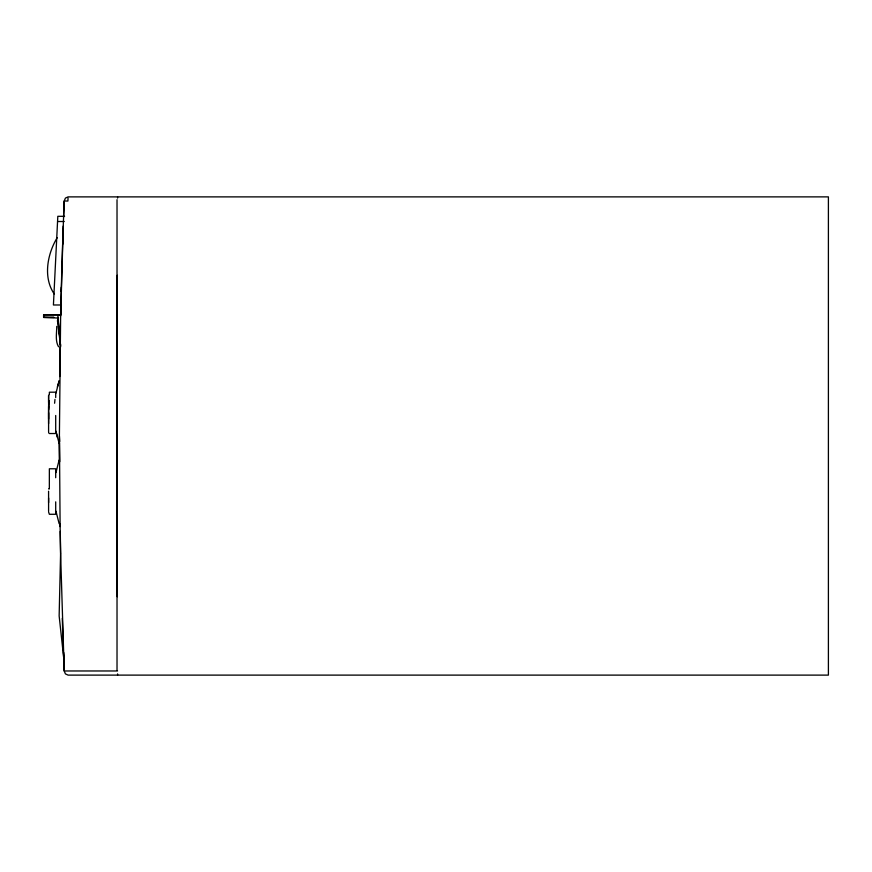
<?xml version="1.0" encoding="UTF-8"?>
<svg xmlns="http://www.w3.org/2000/svg" width="872" height="872" viewBox="0 0 872 872"><rect width="100%" height="100%" fill="white"/><g stroke="black" fill="none" stroke-linecap="round" stroke-linejoin="round"><path stroke-width="1.31" d="M48.592 395.18L48.603 409.818L49.377 400.978M117.589 198.097L117.589 196.887M48.57 406.505L48.592 423.596M60.114 526.59L59.405 436L60.604 318.509L63.242 226.088M48.603 497.999L48.592 502.621M48.603 412.739L48.592 431.825M60.059 523.8A2726.973 1292.25 90 0 0 60.593 553.491L59.143 615.915L63.852 659.178L63.569 652.419M60.702 313.669L61.334 287.226M61.803 271.094L62.588 244.705M61.236 291.444L61.967 264.543M63.002 233.009L62.653 244.389L63.144 228.824M63.133 228.998L64.212 201.029L65.422 198.097L68.081 196.887L828.4 196.876L828.4 675.113L68.081 675.113L65.422 673.903L64.212 670.971A2726.973 1292.25 90 0 1 63.46 652.093M68.027 198.097L67.907 201.029L65.291 201.029M56.745 326.379C56.8 333.006 55.012 340.887 58.544 346.762M57.53 321.158L57.825 317.397L60.55 345.497L57.825 314.814L60.669 314.803L43.6 314.814L43.6 317.397L57.825 318.04L57.53 321.158L60.669 346.762M54.609 403.245L54.969 399.43M55.961 472.548L59.133 460.067M55.961 393.141L59.133 380.868M57.356 386.994L59.133 380.922M57.258 237.576C47.339 253.916 42.902 277.416 54.206 293.929M64.583 216.31L57.814 216.31L53.421 304.982L61.454 304.982M57.552 221.51L64.223 221.51M43.6 314.814L60.669 314.814M53.944 317.386L43.6 317.397L53.944 317.397M65.291 670.971L117.578 670.971M48.603 488.887L49.344 488.93L49.366 468.776L55.699 468.776L55.699 477.714M48.592 432.665L49.366 433.526L55.699 433.526L55.699 415.486M56.244 432.425L59.133 443.467M59.133 523.68L55.961 511.199M55.961 431.15L57.356 437.341M59.405 436L59.732 441.406M60.604 553.491L64.212 670.971M62.304 618.292L63.318 651.122M60.604 553.197L60.277 531.386M59.634 461.877L59.427 442.922M117.589 673.903L117.589 675.113M48.592 419.072L48.581 410.134M48.581 491.219L48.592 511.199M55.699 397.534L55.699 392.193L49.366 392.204L49.366 394.798M117.022 199.688L117.022 670.339M55.699 501.847L55.699 514.284L49.366 514.284L48.592 511.929M48.592 395.877L48.592 402.417M59.449 461.659A2726.973 1292.25 90 0 1 59.394 441.406M59.699 376.562A2726.973 1292.25 90 0 1 60.081 346.86M60.648 315.806A2726.973 1292.25 90 0 1 60.887 304.993M63.558 217.204A2726.973 1292.25 90 0 1 64.201 201.029M117.251 596.721A3051.891 203.667 90 0 1 117.251 275.28"/></g></svg>
